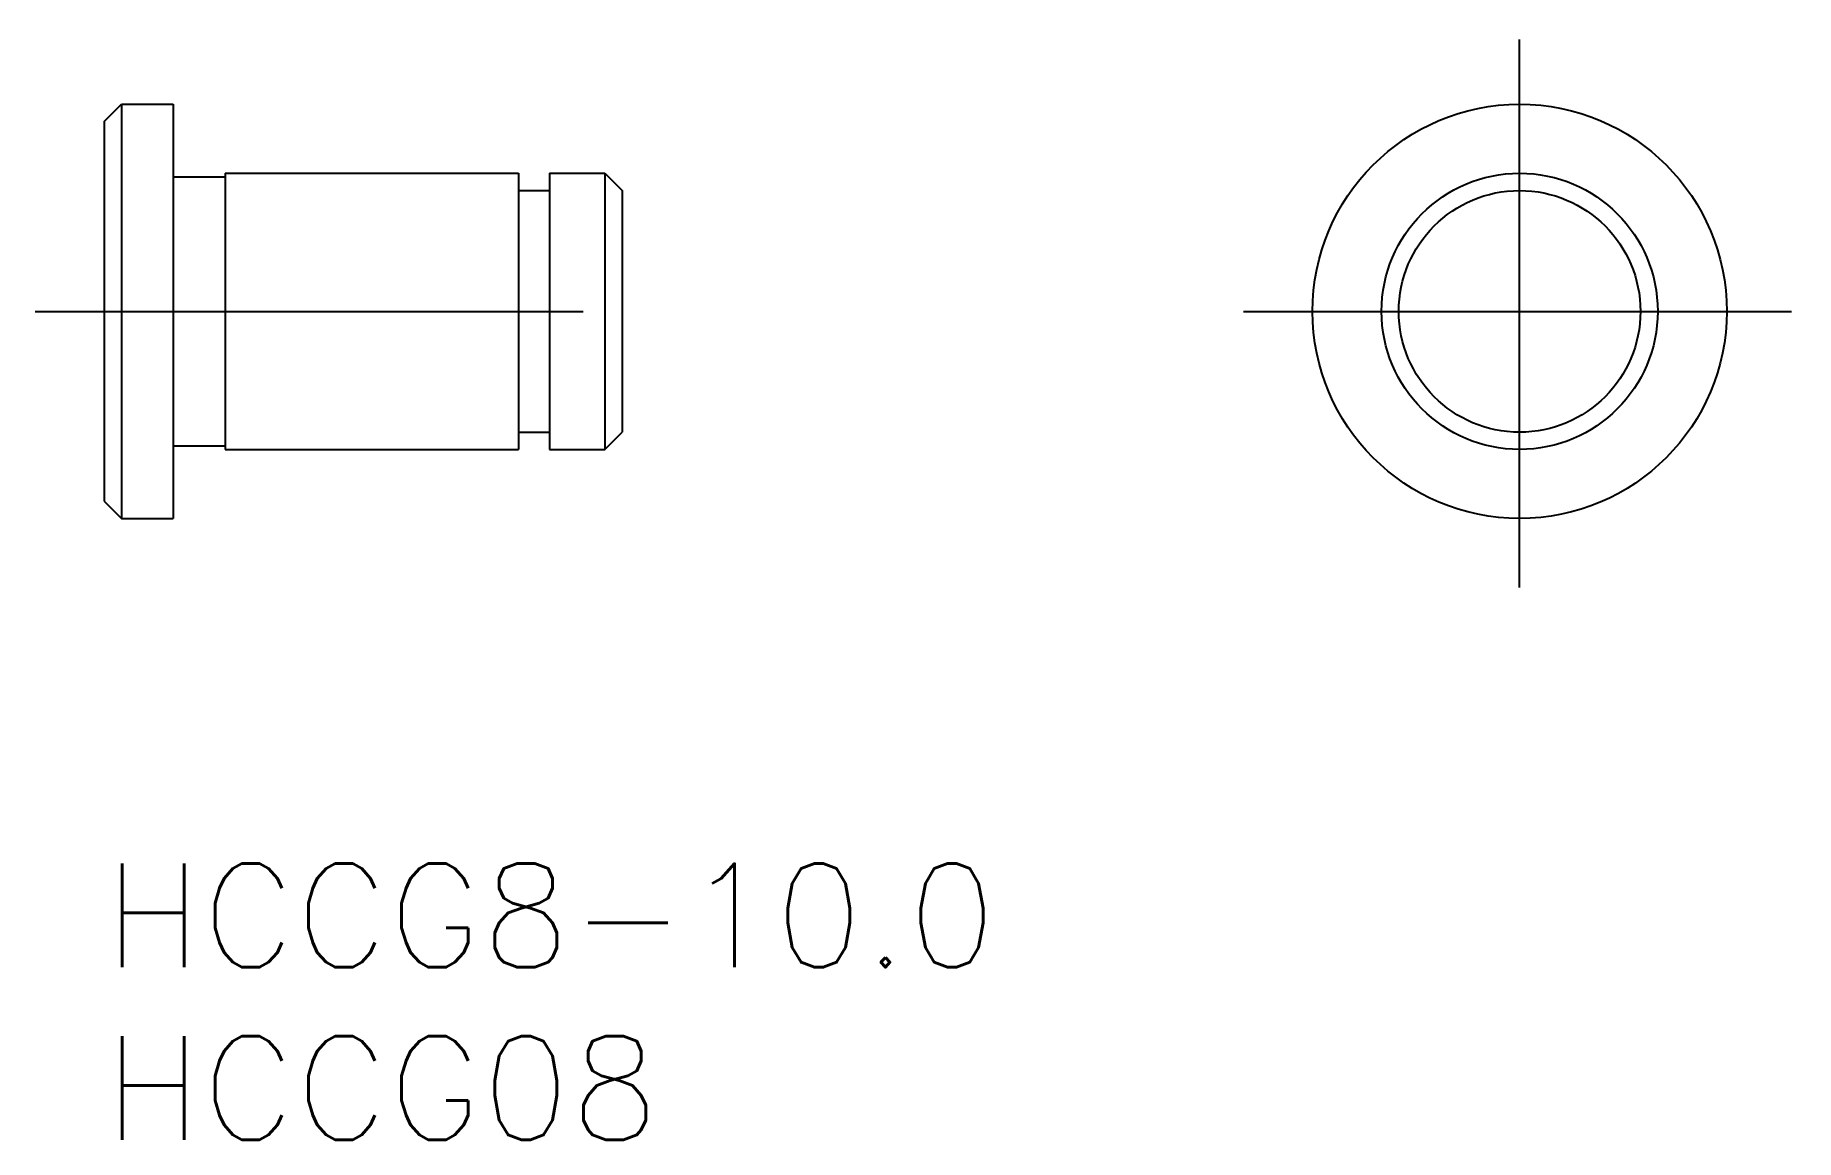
# Model space of a CAD drawing. Extents: x -2 to 49, y -8 to 24.
import ezdxf

# ---------------------------------------------------------------- set-up
doc = ezdxf.new("R2010")
doc.units = 0
doc.header["$LTSCALE"] = 0.5
doc.linetypes.add('CENTER', pattern=[50.8, 31.75, -6.35, 6.35, -6.35])
for name, color, linetype in [('MSM_CENTER', 1, 'CENTER'), ('MSM_CONTINUOUS', 7, 'CONTINUOUS'), ('MSM_PART_NUMBER', 7, 'CONTINUOUS')]:
    doc.layers.add(name, color=color, linetype=linetype)
doc.styles.get("Standard").update_dxf_attribs({"font": 'txt.shx', "height": 3, "bigfont": 'bigfont.shx'})

# ---------------------------------------------------------------- blocks, each defined once
blk = doc.blocks.new('*U3')
at = {"layer": 'MSM_PART_NUMBER'}
blk.add_text('HCCG8-10.0', height=3, dxfattribs=at).set_placement((0, -3))
blk = doc.blocks.new('*U4')
at = {"layer": 'MSM_PART_NUMBER'}
blk.add_text('HCCG08', height=3, dxfattribs=at).set_placement((0, -8))

msp = doc.modelspace()

# ---------------------------------------------------------------- linework, layer by layer
at = {"layer": 'MSM_CENTER'}
for p, q in [((41.000028, 8), (41.000028, 24)), ((-1.999999, 16), (16.98753, 16)), ((33.000028, 16), (49.000028, 16))]:
    msp.add_line(p, q, dxfattribs=at)
at = {"layer": 'MSM_CONTINUOUS'}
for p, q in [((0, 21.500001), (0.5, 22.000001)), ((0.500001, 22), (0.500001, 10)), ((0.500001, 22), (2.000001, 22)), ((2.000001, 22), (2.000001, 10)), ((0.000001, 21.5), (0.000001, 10.5)), ((2.000001, 19.9), (3.500001, 19.9)), ((3.500001, 20), (12.000028, 20)), ((3.500001, 20), (3.500001, 12)), ((4.725008, 20), (4.725008, 20.0001)), ((7.150015, 20), (7.150115, 20)), ((12.000028, 20), (12.000028, 12)), ((12.900029, 20), (12.900029, 12)), ((12.900029, 20), (14.500028, 20)), ((12.900029, 20), (14.500028, 20)), ((12.953129, 20), (14.500028, 20)), ((14.500028, 20), (14.500028, 12)), ((14.500028, 20), (15.000028, 19.500001)), ((12.000028, 19.5), (12.900029, 19.5)), ((15.000028, 19.5), (15.000028, 12.5)), ((12.000028, 12.5), (12.900029, 12.5)), ((14.500028, 12), (15.000028, 12.5)), ((2.000001, 12.1), (3.500001, 12.1)), ((3.500001, 12), (12.000028, 12)), ((12.900029, 12), (14.500028, 12)), ((12.900029, 12), (14.500028, 12)), ((12.953129, 12), (14.500028, 12)), ((0, 10.499999), (0.5, 9.999999)), ((0.500001, 10), (2.000001, 10))]:
    msp.add_line(p, q, dxfattribs=at)
for radius in [6, 4, 3.5]:
    msp.add_circle((41.000028, 16), radius, dxfattribs=at)

# ---------------------------------------------------------------- block references
for name in ['*U3', '*U4']:
    msp.add_blockref(name, (0, 0), dxfattribs=at)

doc.saveas('drawing.dxf')
